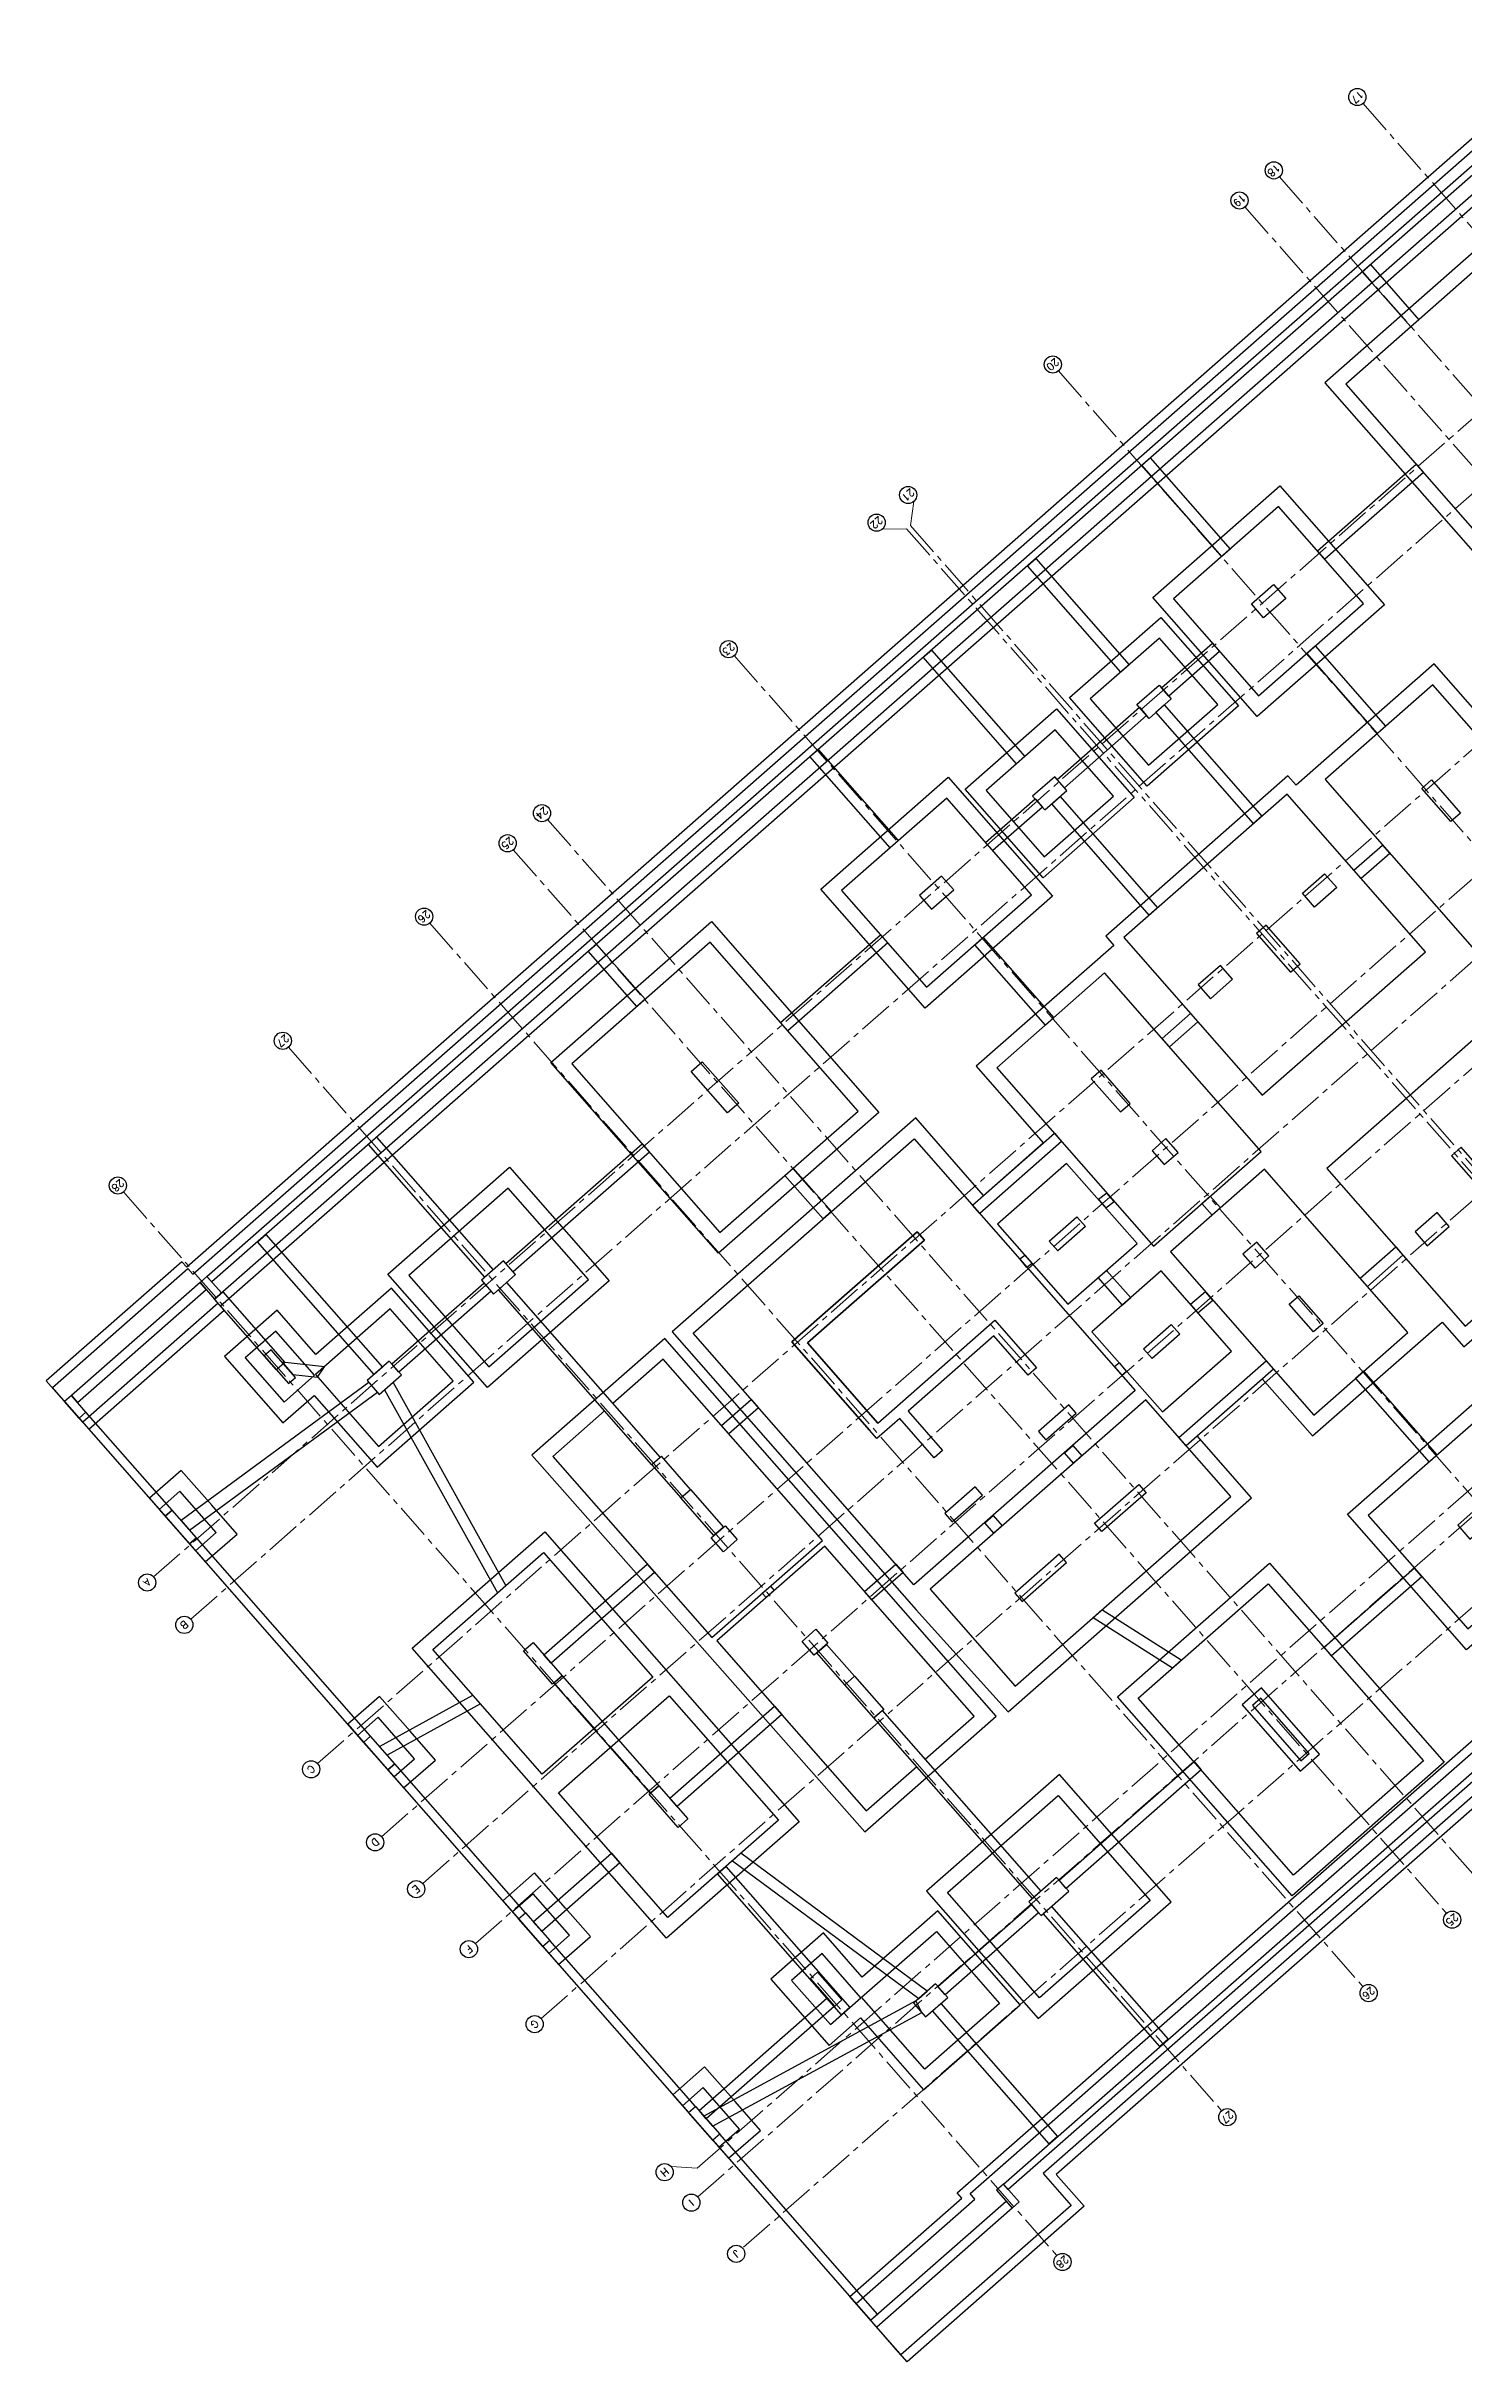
# Model space of a CAD drawing. Header units: metres. Extents: x 375832 to 375947, y 3316002 to 3316108.
# Drawn here: x 375831.6 to 375870.2, y 3316002.2 to 3316065.1 of the extents above; entities that cross this region are included whole.
import ezdxf
from ezdxf.enums import TextEntityAlignment as Align

# ---------------------------------------------------------------- set-up
doc = ezdxf.new("R2010")
doc.units = ezdxf.units.M
doc.linetypes.add('CENTER2', pattern=[28.575, 19.05, -3.175, 3.175, -3.175])
for name, color, linetype in [('Column', 4, 'Continuous'), ('PCFooting', 7, 'Continuous'), ('RCFooting', 5, 'Continuous'), ('S-GRID-CIRC', 3, 'Continuous'), ('S-GRID-CIRC-TEXT', 3, 'Continuous'), ('Semelle', 21, 'Continuous'), ('ShearWall', 15, 'Continuous'), ('Wall', 1, 'Continuous')]:
    doc.layers.add(name, color=color, linetype=linetype)
doc.layers.add('S-COLS-GRID', color=1, linetype='CENTER2', lineweight=0)
doc.styles.add('S-ROMANS', font='romans.shx', dxfattribs={"width": 0.75})

# ---------------------------------------------------------------- blocks, each defined once
blk = doc.blocks.new('S-GRID-CIRC')
at = {"layer": 'S-GRID-CIRC'}
blk.add_circle((0, 0), 0.35, dxfattribs=at)
at = {"layer": 'S-GRID-CIRC-TEXT', "color": 3, "style": 'S-ROMANS', "flags": 8}
blk.add_attdef('GRID-CIRC', text='', height=0.3, dxfattribs=at).set_placement((0, 0), align=Align.MIDDLE)

msp = doc.modelspace()

# ---------------------------------------------------------------- linework, layer by layer
at = {"layer": 'Column'}
for points in [[(375864.393, 3316049.931), (375864.995, 3316050.459), (375865.324, 3316050.083), (375864.723, 3316049.555)], [(375861.282, 3316047.199), (375861.883, 3316047.727), (375862.213, 3316047.351), (375861.612, 3316046.824)], [(375859.05, 3316045.24), (375858.448, 3316044.712), (375858.778, 3316044.337), (375859.38, 3316044.864)], [(375855.976, 3316042.542), (375855.375, 3316042.014), (375855.704, 3316041.638), (375856.306, 3316042.166)], [(375865.781, 3316042.074), (375866.382, 3316042.602), (375866.712, 3316042.226), (375866.111, 3316041.698)], [(375863.549, 3316040.115), (375862.948, 3316039.587), (375863.278, 3316039.211), (375863.879, 3316039.739)], [(375849.172, 3316037.234), (375849.472, 3316037.498), (375850.462, 3316036.371), (375850.161, 3316036.107)], [(375869.44, 3316033.404), (375868.839, 3316032.876), (375869.169, 3316032.5), (375869.77, 3316033.028)], [(375844.072, 3316032.092), (375843.471, 3316031.564), (375843.8, 3316031.189), (375844.402, 3316031.716)], [(375837.761, 3316029.678), (375837.573, 3316029.514), (375838.233, 3316028.762), (375838.421, 3316028.927)], [(375840.968, 3316029.368), (375840.367, 3316028.84), (375840.697, 3316028.464), (375841.298, 3316028.992)], [(375835.068, 3316025.319), (375834.88, 3316025.154), (375835.54, 3316024.402), (375835.728, 3316024.567)], [(375869.997, 3316024.91), (375870.327, 3316024.534), (375871.078, 3316025.194), (375870.748, 3316025.57)], [(375840.457, 3316019.179), (375840.27, 3316019.014), (375840.929, 3316018.263), (375841.117, 3316018.428)], [(375858.348, 3316014.684), (375858.678, 3316014.309), (375859.429, 3316014.968), (375859.1, 3316015.344)], [(375845.326, 3316013.633), (375845.138, 3316013.468), (375844.479, 3316014.22), (375844.666, 3316014.385)], [(375853.264, 3316012.018), (375853.076, 3316011.853), (375852.417, 3316012.604), (375852.605, 3316012.769)], [(375855.811, 3316012.458), (375855.21, 3316011.931), (375855.54, 3316011.555), (375856.141, 3316012.083)], [(375849.946, 3316008.37), (375849.758, 3316008.205), (375849.099, 3316008.957), (375849.286, 3316009.122)]]:
    msp.add_lwpolyline(points, close=True, dxfattribs=at)
at = {"layer": 'Column', "linetype": 'Continuous'}
for points in [[(375869.024, 3316044.921), (375869.287, 3316045.152), (375870.078, 3316044.25), (375869.815, 3316044.019)], [(375864.796, 3316041.21), (375864.533, 3316040.979), (375865.457, 3316039.927), (375865.72, 3316040.158)], [(375860.306, 3316037.268), (375860.043, 3316037.037), (375860.835, 3316036.135), (375861.098, 3316036.366)], [(375862.07, 3316035.41), (375861.694, 3316035.08), (375862.024, 3316034.705), (375862.4, 3316035.034)], [(375870.094, 3316035.175), (375869.831, 3316034.944), (375870.754, 3316033.892), (375871.017, 3316034.123)], [(375859.129, 3316032.363), (375858.898, 3316032.626), (375859.65, 3316033.286), (375859.881, 3316033.022)], [(375864.491, 3316031.894), (375864.867, 3316032.224), (375864.537, 3316032.599), (375864.162, 3316032.27)], [(375866.342, 3316030.392), (375866.079, 3316030.161), (375865.42, 3316030.912), (375865.683, 3316031.143)], [(375861.695, 3316029.439), (375861.464, 3316029.702), (375862.216, 3316030.362), (375862.447, 3316030.099)], [(375858.803, 3316027.233), (375859.629, 3316027.958), (375859.431, 3316028.184), (375858.605, 3316027.458)], [(375848.364, 3316026.785), (375848.101, 3316026.555), (375848.893, 3316025.653), (375849.156, 3316025.884)], [(375856.063, 3316025.227), (375856.261, 3316025.002), (375857.088, 3316025.727), (375856.89, 3316025.953)], [(375849.715, 3316024.565), (375850.091, 3316024.895), (375850.421, 3316024.519), (375850.045, 3316024.189)], [(375852.888, 3316021.708), (375852.512, 3316021.378), (375852.182, 3316021.754), (375852.558, 3316022.084)], [(375844.612, 3316021.495), (375844.875, 3316021.726), (375845.666, 3316020.824), (375845.403, 3316020.594)], [(375854.401, 3316019.909), (375854.138, 3316019.678), (375853.346, 3316020.58), (375853.609, 3316020.811)], [(375848.029, 3316017.602), (375848.292, 3316017.833), (375849.084, 3316016.932), (375848.821, 3316016.701)]]:
    msp.add_lwpolyline(points, close=True, dxfattribs=at)
at = {"layer": 'PCFooting'}
for points in [[(375859.846, 3316006.415), (375855.036, 3316002.193), (375853.486, 3316003.959), (375856.529, 3316006.631), (375856.397, 3316006.781), (375945.248, 3316084.775), (375942.18, 3316088.27), (375943.232, 3316089.194), (375947.223, 3316084.647), (375859.087, 3316007.279), (375859.846, 3316006.415)], [(375900.024, 3316088.588), (375835.464, 3316031.917), (375835.332, 3316032.067), (375831.649, 3316028.835), (375832.804, 3316027.519), (375836.486, 3316030.752), (375836.387, 3316030.865), (375900.947, 3316087.536), (375900.024, 3316088.588)], [(375871.186, 3316046.22), (375869.359, 3316048.302), (375865.61, 3316045.012), (375865.386, 3316045.267), (375860.433, 3316040.906), (375860.651, 3316040.658), (375856.91, 3316037.374), (375858.737, 3316035.292), (375857.116, 3316033.869), (375855.271, 3316035.972), (375848.658, 3316030.165)], [(375848.658, 3316030.165), (375855.287, 3316022.613), (375857.784, 3316019.845), (375864.397, 3316025.65), (375862.918, 3316027.334), (375864.689, 3316028.889), (375866.052, 3316027.336), (375869.572, 3316030.426), (375870.161, 3316029.755), (375875.197, 3316034.175)], [(375836.154, 3316025.446), (375835.316, 3316026.401), (375834.452, 3316025.642), (375835.969, 3316023.914), (375836.833, 3316024.672), (375836.147, 3316025.454)], [(375841.543, 3316019.306), (375840.705, 3316020.262), (375839.841, 3316019.503), (375841.358, 3316017.774), (375842.222, 3316018.533), (375841.536, 3316019.315)], [(375845.752, 3316014.512), (375844.914, 3316015.467), (375844.05, 3316014.708), (375845.567, 3316012.98), (375846.431, 3316013.738), (375845.745, 3316014.52)], [(375853.767, 3316011.528), (375855.482, 3316009.574), (375858.112, 3316011.883), (375855.869, 3316014.439), (375853.818, 3316012.638), (375852.763, 3316013.839), (375851.335, 3316012.586), (375852.918, 3316010.782), (375853.767, 3316011.528)], [(375850.372, 3316009.249), (375849.534, 3316010.204), (375848.67, 3316009.445), (375850.187, 3316007.717), (375851.051, 3316008.475), (375850.365, 3316009.257)]]:
    msp.add_lwpolyline(points, dxfattribs=at)
for points in [[(375870.941, 3316050.755), (375875.3, 3316054.582), (375870.748, 3316059.767), (375866.389, 3316055.941)], [(375868.006, 3316049.909), (375864.549, 3316046.874), (375861.712, 3316050.106), (375865.169, 3316053.14)], [(375864.043, 3316047.162), (375861.563, 3316044.985), (375859.452, 3316047.389), (375861.932, 3316049.566)], [(375861.21, 3316044.674), (375858.73, 3316042.497), (375856.618, 3316044.902), (375859.098, 3316047.079)], [(375858.987, 3316041.992), (375855.53, 3316038.957), (375852.693, 3316042.188), (375856.15, 3316045.223)], [(375854.272, 3316036.123), (375849.913, 3316032.297), (375845.361, 3316037.482), (375849.72, 3316041.308)], [(375846.942, 3316031.551), (375843.635, 3316028.649), (375840.93, 3316031.73), (375844.237, 3316034.632)], [(375837.919, 3316030.749), (375836.491, 3316029.495), (375838.075, 3316027.692), (375838.924, 3316028.437), (375840.639, 3316026.484), (375843.269, 3316028.793), (375841.026, 3316031.348), (375838.974, 3316029.547)], [(375872.041, 3316023.112), (375870.237, 3316021.528), (375867.005, 3316025.211), (375870.838, 3316028.575), (375871.398, 3316027.937), (375872.589, 3316028.983), (375873.942, 3316030.17), (375876.053, 3316027.765), (375873.509, 3316025.532), (375874.07, 3316024.893)], [(375853.89, 3316016.587), (375857.46, 3316019.721), (375848.451, 3316029.983), (375844.844, 3316026.817)], [(375852.108, 3316016.859), (375848.501, 3316013.692), (375841.587, 3316021.568), (375845.195, 3316024.735)], [(375864.884, 3316023.882), (375869.634, 3316018.471), (375865.501, 3316014.843), (375860.751, 3316020.254)], [(375859.175, 3316018.138), (375855.568, 3316014.972), (375858.602, 3316011.515), (375862.21, 3316014.681)]]:
    msp.add_lwpolyline(points, close=True, dxfattribs=at)
at = {"layer": 'RCFooting', "ltscale": 20}
for points in [[(375853.65, 3316003.771), (375856.882, 3316006.608), (375856.75, 3316006.758), (375945.6, 3316084.752), (375942.368, 3316088.435), (375943.044, 3316089.029), (375946.87, 3316084.67), (375858.734, 3316007.302), (375859.493, 3316006.438), (375854.871, 3316002.381), (375853.65, 3316003.771)], [(375831.814, 3316028.647), (375835.497, 3316031.879), (375835.628, 3316031.729), (375900.189, 3316088.4), (375900.783, 3316087.724), (375836.222, 3316031.053), (375836.321, 3316030.94), (375832.639, 3316027.707), (375831.814, 3316028.647)], [(375846.817, 3316028.017), (375845.408, 3316026.78), (375849.729, 3316021.858), (375852.736, 3316024.496), (375848.414, 3316029.419), (375847.043, 3316028.215)], [(375855.524, 3316018.553), (375856.858, 3316019.724), (375852.801, 3316024.346), (375849.87, 3316021.773), (375853.927, 3316017.151), (375855.299, 3316018.355)]]:
    msp.add_lwpolyline(points, dxfattribs=at)
at = {"layer": 'RCFooting'}
for points in [[(375870.711, 3316059.203), (375866.954, 3316055.904), (375870.978, 3316051.32), (375874.735, 3316054.618)], [(375865.132, 3316052.576), (375862.277, 3316050.069), (375864.585, 3316047.438), (375867.441, 3316049.945)], [(375861.895, 3316049.002), (375860.016, 3316047.353), (375861.599, 3316045.549), (375863.478, 3316047.198)], [(375859.062, 3316046.515), (375857.183, 3316044.866), (375858.766, 3316043.062), (375860.645, 3316044.711)], [(375856.113, 3316044.659), (375853.258, 3316042.152), (375855.567, 3316039.521), (375858.422, 3316042.028)], [(375865.361, 3316044.766), (375860.927, 3316040.873), (375864.687, 3316036.59), (375869.121, 3316040.482)], [(375849.684, 3316040.744), (375845.926, 3316037.445), (375849.95, 3316032.861), (375853.708, 3316036.16)], [(375870.872, 3316038.495), (375866.438, 3316034.603), (375870.198, 3316030.319), (375874.632, 3316034.212)], [(375859.372, 3316034.738), (375857.493, 3316033.089), (375859.406, 3316030.91), (375861.285, 3316032.559)], [(375844.2, 3316034.068), (375841.495, 3316031.693), (375843.672, 3316029.213), (375846.377, 3316031.588)], [(375861.938, 3316031.815), (375860.06, 3316030.166), (375861.973, 3316027.986), (375863.852, 3316029.636)], [(375840.989, 3316030.783), (375838.96, 3316029.002), (375840.675, 3316027.048), (375842.705, 3316028.83)], [(375838.112, 3316028.256), (375838.938, 3316028.982), (375837.883, 3316030.184), (375837.056, 3316029.459)], [(375861.524, 3316028.317), (375855.662, 3316023.172), (375857.971, 3316020.541), (375863.832, 3316025.687)], [(375835.279, 3316025.836), (375834.715, 3316025.342), (375835.705, 3316024.214), (375836.269, 3316024.709)], [(375848.126, 3316020.788), (375845.12, 3316018.15), (375842.152, 3316021.531), (375845.158, 3316024.17)], [(375851.544, 3316016.896), (375848.538, 3316014.257), (375845.569, 3316017.639), (375848.575, 3316020.277)], [(375840.668, 3316019.697), (375840.105, 3316019.202), (375841.094, 3316018.075), (375841.658, 3316018.57)], [(375861.645, 3316014.718), (375858.639, 3316012.079), (375856.132, 3316014.935), (375859.138, 3316017.574)], [(375844.877, 3316014.902), (375844.314, 3316014.408), (375845.303, 3316013.28), (375845.867, 3316013.775)], [(375857.548, 3316011.92), (375855.519, 3316010.139), (375853.803, 3316012.093), (375855.833, 3316013.874)], [(375852.726, 3316013.275), (375851.899, 3316012.549), (375852.955, 3316011.347), (375853.782, 3316012.073)], [(375849.497, 3316009.639), (375848.934, 3316009.144), (375849.923, 3316008.017), (375850.487, 3316008.512)]]:
    msp.add_lwpolyline(points, close=True, dxfattribs=at)
at = {"layer": 'RCFooting', "ltscale": 20}
for points in [[(375869.322, 3316047.738), (375866.392, 3316045.165), (375870.647, 3316040.317), (375873.578, 3316042.89)], [(375860.405, 3316039.91), (375857.474, 3316037.337), (375861.729, 3316032.49), (375864.66, 3316035.062)], [(375864.752, 3316034.577), (375862.197, 3316032.334), (375866.089, 3316027.9), (375868.644, 3316030.143)], [(375870.801, 3316028.011), (375867.569, 3316025.174), (375870.274, 3316022.093), (375873.506, 3316024.93)], [(375869.07, 3316018.508), (375865.537, 3316015.408), (375861.315, 3316020.217), (375864.848, 3316023.318)]]:
    msp.add_lwpolyline(points, close=True, dxfattribs=at)
msp.add_lwpolyline([(375861.234, 3316028.565), (375855.225, 3316023.291), (375849.222, 3316030.129), (375855.234, 3316035.407), (375861.234, 3316028.572, -0.414214)], format="xyb", close=True, dxfattribs=at)
at = {"layer": 'S-COLS-GRID', "lineweight": 0, "ltscale": 0.05}
for p, q in [((375834.566, 3316023.508), (375929.796, 3316107.104)), ((375835.575, 3316022.358), (375930.806, 3316105.954)), ((375839.019, 3316018.436), (375934.249, 3316102.031)), ((375840.761, 3316016.452), (375935.991, 3316100.047)), ((375841.876, 3316015.181), (375937.106, 3316098.777)), ((375843.307, 3316013.551), (375938.537, 3316097.146)), ((375845.095, 3316011.514), (375940.325, 3316095.109)), ((375849.33, 3316007.447), (375943.809, 3316090.383)), ((375849.35, 3316006.667), (375944.58, 3316090.262)), ((375945.801, 3316088.872), (375850.57, 3316005.276)), ((375867.425, 3316063.522), (375892.78, 3316034.638)), ((375865.155, 3316061.53), (375890.51, 3316032.646)), ((375864.223, 3316060.712), (375889.578, 3316031.828)), ((375859.151, 3316056.259), (375884.506, 3316027.375)), ((375855.129, 3316052.064), (375879.824, 3316023.931)), ((375855.024, 3316051.971), (375879.719, 3316023.839)), ((375850.343, 3316048.527), (375875.698, 3316019.643)), ((375845.27, 3316044.074), (375870.625, 3316015.19)), ((375844.338, 3316043.256), (375869.693, 3316014.372)), ((375842.068, 3316041.264), (375867.423, 3316012.38)), ((375838.228, 3316037.893), (375863.583, 3316009.009)), ((375833.749, 3316033.961), (375859.104, 3316005.077)), ((375848.624, 3316007.493), (375849.33, 3316007.447))]:
    msp.add_line(p, q, dxfattribs=at)
at = {"layer": 'S-GRID-CIRC', "lineweight": 0, "ltscale": 0.05}
for p, q in [((375855.129, 3316052.064), (375855.221, 3316052.717)), ((375855.024, 3316051.971), (375854.364, 3316051.964))]:
    msp.add_line(p, q, dxfattribs=at)
at = {"layer": 'Semelle'}
for points in [[(375868.945, 3316057.652), (375868.72, 3316057.454), (375867.402, 3316058.955), (375867.628, 3316059.153)], [(375863.817, 3316051.421), (375863.592, 3316051.223), (375861.417, 3316053.701), (375861.642, 3316053.899)], [(375869.065, 3316053.499), (375866.386, 3316051.148), (375866.188, 3316051.373), (375868.867, 3316053.725)], [(375861.068, 3316048.276), (375860.843, 3316048.078), (375858.305, 3316050.969), (375858.531, 3316051.167)], [(375858.235, 3316045.789), (375858.01, 3316045.591), (375855.472, 3316048.482), (375855.697, 3316048.68)], [(375863.53, 3316048.641), (375862.147, 3316047.427), (375861.949, 3316047.652), (375863.332, 3316048.866)], [(375868.039, 3316046.611), (375867.814, 3316046.413), (375865.901, 3316048.593), (375866.126, 3316048.791)], [(375861.546, 3316046.899), (375859.314, 3316044.94), (375859.116, 3316045.165), (375861.348, 3316047.124)], [(375864.677, 3316044.165), (375864.451, 3316043.968), (375861.799, 3316046.989), (375862.025, 3316047.187)], [(375854.798, 3316043.504), (375854.573, 3316043.306), (375852.398, 3316045.784), (375852.623, 3316045.982)], [(375858.712, 3316044.412), (375857.367, 3316043.231), (375857.169, 3316043.456), (375858.514, 3316044.637)], [(375861.844, 3316041.678), (375861.618, 3316041.48), (375858.966, 3316044.502), (375859.192, 3316044.699)], [(375868.153, 3316043.158), (375867.373, 3316042.473), (375867.175, 3316042.699), (375867.955, 3316043.384)], [(375854.511, 3316040.724), (375851.795, 3316038.339), (375851.597, 3316038.565), (375854.313, 3316040.949)], [(375859.02, 3316038.694), (375858.795, 3316038.496), (375856.882, 3316040.676), (375857.107, 3316040.874)], [(375847.918, 3316039.194), (375847.692, 3316038.996), (375846.375, 3316040.497), (375846.6, 3316040.695)], [(375862.939, 3316038.581), (375862.166, 3316037.903), (375861.969, 3316038.129), (375862.741, 3316038.807)], [(375843.79, 3316031.845), (375843.565, 3316031.647), (375840.4, 3316035.252), (375840.625, 3316035.45)], [(375848.037, 3316035.041), (375844.336, 3316031.792), (375844.138, 3316032.017), (375847.839, 3316035.266)], [(375859.236, 3316035.33), (375857.014, 3316033.38), (375856.816, 3316033.605), (375859.038, 3316035.556)], [(375852.979, 3316033.428), (375852.754, 3316033.23), (375851.716, 3316034.411), (375851.942, 3316034.609)], [(375860.466, 3316033.929), (375860.236, 3316033.755), (375860.434, 3316033.529), (375860.664, 3316033.703)], [(375863.556, 3316033.528), (375863.33, 3316033.33), (375863.05, 3316033.649), (375863.276, 3316033.847)], [(375840.78, 3316029.203), (375840.555, 3316029.005), (375837.39, 3316032.61), (375837.615, 3316032.808)], [(375868.51, 3316032.243), (375867.545, 3316031.396), (375867.347, 3316031.621), (375868.312, 3316032.468)], [(375843.734, 3316031.264), (375841.232, 3316029.067), (375841.034, 3316029.293), (375843.537, 3316031.489)], [(375848.327, 3316026.752), (375848.101, 3316026.555), (375843.932, 3316031.304), (375844.157, 3316031.502)], [(375861.112, 3316031.089), (375860.886, 3316030.891), (375860.233, 3316031.635), (375860.459, 3316031.833)], [(375838.132, 3316029.332), (375837.906, 3316029.134), (375836.221, 3316031.054), (375836.447, 3316031.252)], [(375863.149, 3316031.25), (375862.735, 3316030.908), (375862.933, 3316030.683), (375863.347, 3316031.024)], [(375839.204, 3316029.216), (375838.059, 3316029.339), (375838.351, 3316029.006), (375839.02, 3316028.934)], [(375864.99, 3316029.153), (375862.618, 3316027.071), (375862.42, 3316027.296), (375864.792, 3316029.378)], [(375869.219, 3316026.622), (375869.444, 3316026.82), (375867.448, 3316029.094), (375867.223, 3316028.896)], [(375840.415, 3316028.785), (375835.312, 3316025.041), (375835.544, 3316024.777), (375840.647, 3316028.521)], [(375841.072, 3316028.794), (375840.841, 3316028.591), (375843.906, 3316023.071), (375844.137, 3316023.274)], [(375851.001, 3316028.102), (375850.193, 3316027.393), (375849.995, 3316027.618), (375850.803, 3316028.328)], [(375832.728, 3316027.985), (375832.54, 3316027.82), (375834.88, 3316025.154), (375835.068, 3316025.319)], [(375859.787, 3316026.793), (375859.562, 3316026.595), (375859.313, 3316026.879), (375859.539, 3316027.077)], [(375857.623, 3316024.893), (375857.398, 3316024.695), (375857.149, 3316024.979), (375857.374, 3316025.177)], [(375835.728, 3316024.567), (375835.54, 3316024.402), (375840.27, 3316019.014), (375840.457, 3316019.179)], [(375848.177, 3316023.627), (375845.37, 3316021.163), (375845.172, 3316021.388), (375847.979, 3316023.852)], [(375854.927, 3316023.631), (375854.081, 3316022.888), (375853.883, 3316023.114), (375854.729, 3316023.856)], [(375851.429, 3316023.142), (375851.204, 3316022.944), (375851.101, 3316023.062), (375851.326, 3316023.259)], [(375866.563, 3316021.364), (375869.02, 3316023.521), (375868.822, 3316023.747), (375866.365, 3316021.589)], [(375860.326, 3316022.609), (375860.091, 3316022.403), (375862.252, 3316021.04), (375862.487, 3316021.246)], [(375848.292, 3316017.833), (375848.067, 3316017.635), (375845.441, 3316020.627), (375845.666, 3316020.824)], [(375843.241, 3316020.291), (375843.444, 3316020.059), (375840.908, 3316018.666), (375840.705, 3316018.897)], [(375851.631, 3316019.767), (375848.787, 3316017.27), (375848.589, 3316017.495), (375851.433, 3316019.992)], [(375858.671, 3316014.968), (375858.446, 3316014.77), (375854.138, 3316019.678), (375854.363, 3316019.876)], [(375841.117, 3316018.428), (375840.929, 3316018.263), (375844.478, 3316014.22), (375844.666, 3316014.385)], [(375863.031, 3316018.263), (375859.363, 3316015.044), (375859.165, 3316015.269), (375862.833, 3316018.489)], [(375847.235, 3316015.741), (375845.112, 3316013.877), (375844.881, 3316014.14), (375847.004, 3316016.004)], [(375853.481, 3316011.809), (375853.255, 3316011.611), (375849.89, 3316015.444), (375850.116, 3316015.642)], [(375850.524, 3316016), (375850.293, 3316015.797), (375855.355, 3316012.057), (375855.585, 3316012.26)], [(375858.612, 3316014.384), (375856.075, 3316012.158), (375855.877, 3316012.383), (375858.414, 3316014.61)], [(375862.132, 3316010.95), (375861.907, 3316010.752), (375858.738, 3316014.361), (375858.964, 3316014.559)], [(375845.326, 3316013.633), (375845.138, 3316013.468), (375849.099, 3316008.957), (375849.286, 3316009.122)], [(375853.058, 3316011.836), (375849.582, 3316008.785), (375849.384, 3316009.011), (375852.86, 3316012.062)], [(375855.277, 3316011.989), (375849.517, 3316008.859), (375849.753, 3316008.59), (375855.434, 3316011.676)], [(375859.122, 3316008.308), (375858.897, 3316008.11), (375855.728, 3316011.72), (375855.953, 3316011.918)], [(375849.946, 3316008.37), (375849.758, 3316008.205), (375854.046, 3316003.32), (375854.234, 3316003.485)]]:
    msp.add_lwpolyline(points, close=True, dxfattribs=at)
for points in [[(375858.237, 3316032.242), (375858.434, 3316032.017), (375858.292, 3316031.907), (375858.1, 3316032.142), (375858.237, 3316032.242)], [(375860.805, 3316029.317), (375860.675, 3316029.209), (375860.873, 3316028.984), (375861.003, 3316029.091), (375860.805, 3316029.317)]]:
    msp.add_lwpolyline(points, dxfattribs=at)
at = {"layer": 'ShearWall'}
for points in [[(375858.554, 3316029.184), (375858.329, 3316028.986), (375857.392, 3316030.053), (375855.062, 3316028.008), (375855.999, 3316026.941), (375855.774, 3316026.743), (375854.837, 3316027.81), (375854.213, 3316027.262), (375854.015, 3316027.488), (375851.904, 3316029.893), (375852.881, 3316030.75), (375855.308, 3316032.881), (375855.506, 3316032.656), (375853.079, 3316030.525), (375852.327, 3316029.865), (375854.241, 3316027.686), (375857.419, 3316030.476)], [(375850.053, 3316024.862), (375849.79, 3316024.631), (375848.893, 3316025.653), (375849.156, 3316025.884)], [(375861.332, 3316026.02), (375861.529, 3316025.794), (375860.327, 3316024.739), (375860.129, 3316024.964)], [(375859.365, 3316023.894), (375859.167, 3316024.12), (375857.965, 3316023.064), (375858.163, 3316022.839)], [(375853.609, 3316020.811), (375853.346, 3316020.58), (375852.587, 3316021.444), (375852.85, 3316021.675)], [(375864.664, 3316020.495), (375864.138, 3316020.034), (375865.721, 3316018.23), (375866.247, 3316018.692)], [(375864.646, 3316020.213), (375864.42, 3316020.015), (375865.739, 3316018.512), (375865.965, 3316018.71)]]:
    msp.add_lwpolyline(points, close=True, dxfattribs=at)
for points in [[(375853.079, 3316030.525), (375855.506, 3316032.656), (375855.308, 3316032.881), (375852.881, 3316030.75)], [(375852.881, 3316030.75), (375851.904, 3316029.893), (375854.015, 3316027.488), (375854.039, 3316027.46)], [(375854.241, 3316027.686), (375852.327, 3316029.865), (375853.079, 3316030.525)], [(375854.213, 3316027.262), (375854.015, 3316027.488), (375854.039, 3316027.46)]]:
    msp.add_lwpolyline(points, dxfattribs=at)
at = {"layer": 'Wall'}
for p, q in [((375832.54, 3316027.82), (375832.144, 3316028.271)), ((375832.728, 3316027.985), (375832.54, 3316027.82))]:
    msp.add_line(p, q, dxfattribs=at)
msp.add_lwpolyline([(375836.014, 3316031.669), (375900.387, 3316088.175), (375900.519, 3316088.024), (375836.146, 3316031.518), (375836.014, 3316031.668)], dxfattribs=at)
for points in [[(375946.447, 3316084.697), (375857.785, 3316006.868), (375857.653, 3316007.018), (375946.315, 3316084.848)], [(375835.991, 3316031.316), (375835.826, 3316031.504), (375832.332, 3316028.436), (375832.497, 3316028.248)], [(375836.014, 3316031.668), (375835.826, 3316031.504), (375836.222, 3316031.053), (375836.41, 3316031.218)], [(375832.54, 3316027.82), (375832.728, 3316027.985), (375832.332, 3316028.436), (375832.144, 3316028.271)], [(375857.894, 3316006.365), (375858.082, 3316006.53), (375857.653, 3316007.018), (375857.465, 3316006.853)], [(375857.729, 3316006.553), (375857.894, 3316006.365), (375854.211, 3316003.132), (375854.046, 3316003.32)]]:
    msp.add_lwpolyline(points, close=True, dxfattribs=at)

# ---------------------------------------------------------------- block references
at = {"layer": 'S-GRID-CIRC', "ltscale": 20}
ref = msp.add_blockref('S-GRID-CIRC', (375867.271, 3316063.698), dxfattribs=dict(at, xscale=0.667, yscale=0.667, zscale=0.667, rotation=221.2773399798499))
ref.add_attrib('GRID-CIRC', '17', dxfattribs={"layer": 'S-GRID-CIRC-TEXT', "color": 3, "height": 0.2001, "rotation": 221.27734, "style": 'S-ROMANS'}).set_placement((375867.271, 3316063.698), align=Align.MIDDLE)
ref = msp.add_blockref('S-GRID-CIRC', (375865.001, 3316061.706), dxfattribs=dict(at, xscale=0.667, yscale=0.667, zscale=0.667, rotation=221.2773399798499))
ref.add_attrib('GRID-CIRC', '18', dxfattribs={"layer": 'S-GRID-CIRC-TEXT', "color": 3, "height": 0.2001, "rotation": 221.27734, "style": 'S-ROMANS'}).set_placement((375865.001, 3316061.706), align=Align.MIDDLE)
ref = msp.add_blockref('S-GRID-CIRC', (375864.069, 3316060.888), dxfattribs=dict(at, xscale=0.667, yscale=0.667, zscale=0.667, rotation=221.2773399798499))
ref.add_attrib('GRID-CIRC', '19', dxfattribs={"layer": 'S-GRID-CIRC-TEXT', "color": 3, "height": 0.2001, "rotation": 221.27734, "style": 'S-ROMANS'}).set_placement((375864.069, 3316060.888), align=Align.MIDDLE)
ref = msp.add_blockref('S-GRID-CIRC', (375858.996, 3316056.435), dxfattribs=dict(at, xscale=0.667, yscale=0.667, zscale=0.667, rotation=221.2773399798499))
ref.add_attrib('GRID-CIRC', '20', dxfattribs={"layer": 'S-GRID-CIRC-TEXT', "color": 3, "height": 0.2001, "rotation": 221.27734, "style": 'S-ROMANS'}).set_placement((375858.996, 3316056.435), align=Align.MIDDLE)
ref = msp.add_blockref('S-GRID-CIRC', (375855.067, 3316052.892), dxfattribs=dict(at, xscale=0.667, yscale=0.667, zscale=0.667, rotation=221.2773399798499))
ref.add_attrib('GRID-CIRC', '21', dxfattribs={"layer": 'S-GRID-CIRC-TEXT', "color": 3, "height": 0.2001, "rotation": 221.27734, "style": 'S-ROMANS'}).set_placement((375855.067, 3316052.892), align=Align.MIDDLE)
ref = msp.add_blockref('S-GRID-CIRC', (375854.21, 3316052.14), dxfattribs=dict(at, xscale=0.667, yscale=0.667, zscale=0.667, rotation=221.2773399798499))
ref.add_attrib('GRID-CIRC', '22', dxfattribs={"layer": 'S-GRID-CIRC-TEXT', "color": 3, "height": 0.2001, "rotation": 221.27734, "style": 'S-ROMANS'}).set_placement((375854.21, 3316052.14), align=Align.MIDDLE)
ref = msp.add_blockref('S-GRID-CIRC', (375850.189, 3316048.703), dxfattribs=dict(at, xscale=0.667, yscale=0.667, zscale=0.667, rotation=221.2773399798499))
ref.add_attrib('GRID-CIRC', '23', dxfattribs={"layer": 'S-GRID-CIRC-TEXT', "color": 3, "height": 0.2001, "rotation": 221.27734, "style": 'S-ROMANS'}).set_placement((375850.189, 3316048.703), align=Align.MIDDLE)
ref = msp.add_blockref('S-GRID-CIRC', (375845.116, 3316044.25), dxfattribs=dict(at, xscale=0.667, yscale=0.667, zscale=0.667, rotation=221.2773399798499))
ref.add_attrib('GRID-CIRC', '24', dxfattribs={"layer": 'S-GRID-CIRC-TEXT', "color": 3, "height": 0.2001, "rotation": 221.27734, "style": 'S-ROMANS'}).set_placement((375845.116, 3316044.25), align=Align.MIDDLE)
ref = msp.add_blockref('S-GRID-CIRC', (375844.184, 3316043.432), dxfattribs=dict(at, xscale=0.667, yscale=0.667, zscale=0.667, rotation=221.2773399798499))
ref.add_attrib('GRID-CIRC', '25', dxfattribs={"layer": 'S-GRID-CIRC-TEXT', "color": 3, "height": 0.2001, "rotation": 221.27734, "style": 'S-ROMANS'}).set_placement((375844.184, 3316043.432), align=Align.MIDDLE)
ref = msp.add_blockref('S-GRID-CIRC', (375841.914, 3316041.439), dxfattribs=dict(at, xscale=0.667, yscale=0.667, zscale=0.667, rotation=221.2773399798499))
ref.add_attrib('GRID-CIRC', '26', dxfattribs={"layer": 'S-GRID-CIRC-TEXT', "color": 3, "height": 0.2001, "rotation": 221.27734, "style": 'S-ROMANS'}).set_placement((375841.914, 3316041.439), align=Align.MIDDLE)
ref = msp.add_blockref('S-GRID-CIRC', (375838.074, 3316038.068), dxfattribs=dict(at, xscale=0.667, yscale=0.667, zscale=0.667, rotation=221.2773399798499))
ref.add_attrib('GRID-CIRC', '27', dxfattribs={"layer": 'S-GRID-CIRC-TEXT', "color": 3, "height": 0.2001, "rotation": 221.27734, "style": 'S-ROMANS'}).set_placement((375838.074, 3316038.068), align=Align.MIDDLE)
ref = msp.add_blockref('S-GRID-CIRC', (375833.595, 3316034.137), dxfattribs=dict(at, xscale=0.667, yscale=0.667, zscale=0.667, rotation=221.2773399798499))
ref.add_attrib('GRID-CIRC', '28', dxfattribs={"layer": 'S-GRID-CIRC-TEXT', "color": 3, "height": 0.2001, "rotation": 221.27734, "style": 'S-ROMANS'}).set_placement((375833.595, 3316034.137), align=Align.MIDDLE)
at = {"layer": 'S-GRID-CIRC'}
ref = msp.add_blockref('S-GRID-CIRC', (375834.391, 3316023.354), dxfattribs=dict(at, xscale=0.667, yscale=0.667, zscale=0.667, rotation=221.2773399798499))
ref.add_attrib('GRID-CIRC', 'A', dxfattribs={"layer": 'S-GRID-CIRC-TEXT', "color": 3, "height": 0.2, "rotation": 221.27734, "style": 'S-ROMANS'}).set_placement((375834.391, 3316023.354), align=Align.MIDDLE)
ref = msp.add_blockref('S-GRID-CIRC', (375835.4, 3316022.204), dxfattribs=dict(at, xscale=0.667, yscale=0.667, zscale=0.667, rotation=221.2773399798499))
ref.add_attrib('GRID-CIRC', 'B', dxfattribs={"layer": 'S-GRID-CIRC-TEXT', "color": 3, "height": 0.2, "rotation": 221.27734, "style": 'S-ROMANS'}).set_placement((375835.4, 3316022.204), align=Align.MIDDLE)
ref = msp.add_blockref('S-GRID-CIRC', (375838.844, 3316018.282), dxfattribs=dict(at, xscale=0.667, yscale=0.667, zscale=0.667, rotation=221.2773399798499))
ref.add_attrib('GRID-CIRC', 'C', dxfattribs={"layer": 'S-GRID-CIRC-TEXT', "color": 3, "height": 0.2, "rotation": 221.27734, "style": 'S-ROMANS'}).set_placement((375838.844, 3316018.282), align=Align.MIDDLE)
ref = msp.add_blockref('S-GRID-CIRC', (375840.585, 3316016.297), dxfattribs=dict(at, xscale=0.667, yscale=0.667, zscale=0.667, rotation=221.2773399798499))
ref.add_attrib('GRID-CIRC', 'D', dxfattribs={"layer": 'S-GRID-CIRC-TEXT', "color": 3, "height": 0.2, "rotation": 221.27734, "style": 'S-ROMANS'}).set_placement((375840.585, 3316016.297), align=Align.MIDDLE)
ref = msp.add_blockref('S-GRID-CIRC', (375841.7, 3316015.027), dxfattribs=dict(at, xscale=0.667, yscale=0.667, zscale=0.667, rotation=221.2773399798499))
ref.add_attrib('GRID-CIRC', 'E', dxfattribs={"layer": 'S-GRID-CIRC-TEXT', "color": 3, "height": 0.2, "rotation": 221.27734, "style": 'S-ROMANS'}).set_placement((375841.7, 3316015.027), align=Align.MIDDLE)
at = {"layer": 'S-GRID-CIRC', "ltscale": 20}
ref = msp.add_blockref('S-GRID-CIRC', (375869.847, 3316014.197), dxfattribs=dict(at, xscale=0.667, yscale=0.667, zscale=0.667, rotation=221.2773399798499))
ref.add_attrib('GRID-CIRC', '25', dxfattribs={"layer": 'S-GRID-CIRC-TEXT', "color": 3, "height": 0.2001, "rotation": 221.27734, "style": 'S-ROMANS'}).set_placement((375869.847, 3316014.197), align=Align.MIDDLE)
at = {"layer": 'S-GRID-CIRC'}
ref = msp.add_blockref('S-GRID-CIRC', (375843.132, 3316013.397), dxfattribs=dict(at, xscale=0.667, yscale=0.667, zscale=0.667, rotation=221.2773399798499))
ref.add_attrib('GRID-CIRC', 'F', dxfattribs={"layer": 'S-GRID-CIRC-TEXT', "color": 3, "height": 0.2, "rotation": 221.27734, "style": 'S-ROMANS'}).set_placement((375843.132, 3316013.397), align=Align.MIDDLE)
at = {"layer": 'S-GRID-CIRC', "ltscale": 20}
ref = msp.add_blockref('S-GRID-CIRC', (375867.577, 3316012.204), dxfattribs=dict(at, xscale=0.667, yscale=0.667, zscale=0.667, rotation=221.2773399798499))
ref.add_attrib('GRID-CIRC', '26', dxfattribs={"layer": 'S-GRID-CIRC-TEXT', "color": 3, "height": 0.2001, "rotation": 221.27734, "style": 'S-ROMANS'}).set_placement((375867.577, 3316012.204), align=Align.MIDDLE)
at = {"layer": 'S-GRID-CIRC'}
ref = msp.add_blockref('S-GRID-CIRC', (375844.919, 3316011.36), dxfattribs=dict(at, xscale=0.667, yscale=0.667, zscale=0.667, rotation=221.2773399798499))
ref.add_attrib('GRID-CIRC', 'G', dxfattribs={"layer": 'S-GRID-CIRC-TEXT', "color": 3, "height": 0.2, "rotation": 221.27734, "style": 'S-ROMANS'}).set_placement((375844.919, 3316011.36), align=Align.MIDDLE)
at = {"layer": 'S-GRID-CIRC', "ltscale": 20}
ref = msp.add_blockref('S-GRID-CIRC', (375863.737, 3316008.833), dxfattribs=dict(at, xscale=0.667, yscale=0.667, zscale=0.667, rotation=221.2773399798499))
ref.add_attrib('GRID-CIRC', '27', dxfattribs={"layer": 'S-GRID-CIRC-TEXT', "color": 3, "height": 0.2001, "rotation": 221.27734, "style": 'S-ROMANS'}).set_placement((375863.737, 3316008.833), align=Align.MIDDLE)
at = {"layer": 'S-GRID-CIRC'}
ref = msp.add_blockref('S-GRID-CIRC', (375848.449, 3316007.339), dxfattribs=dict(at, xscale=0.667, yscale=0.667, zscale=0.667, rotation=221.2773399798499))
ref.add_attrib('GRID-CIRC', 'H', dxfattribs={"layer": 'S-GRID-CIRC-TEXT', "color": 3, "height": 0.2, "rotation": 221.27734, "style": 'S-ROMANS'}).set_placement((375848.449, 3316007.339), align=Align.MIDDLE)
ref = msp.add_blockref('S-GRID-CIRC', (375849.175, 3316006.513), dxfattribs=dict(at, xscale=0.667, yscale=0.667, zscale=0.667, rotation=221.2773399798499))
ref.add_attrib('GRID-CIRC', 'I', dxfattribs={"layer": 'S-GRID-CIRC-TEXT', "color": 3, "height": 0.2, "rotation": 221.27734, "style": 'S-ROMANS'}).set_placement((375849.175, 3316006.513), align=Align.MIDDLE)
ref = msp.add_blockref('S-GRID-CIRC', (375850.395, 3316005.122), dxfattribs=dict(at, xscale=0.667, yscale=0.667, zscale=0.667, rotation=221.2773399798499))
ref.add_attrib('GRID-CIRC', 'J', dxfattribs={"layer": 'S-GRID-CIRC-TEXT', "color": 3, "height": 0.2, "rotation": 221.27734, "style": 'S-ROMANS'}).set_placement((375850.395, 3316005.122), align=Align.MIDDLE)
at = {"layer": 'S-GRID-CIRC', "ltscale": 20}
ref = msp.add_blockref('S-GRID-CIRC', (375859.258, 3316004.902), dxfattribs=dict(at, xscale=0.667, yscale=0.667, zscale=0.667, rotation=221.2773399798499))
ref.add_attrib('GRID-CIRC', '28', dxfattribs={"layer": 'S-GRID-CIRC-TEXT', "color": 3, "height": 0.2001, "rotation": 221.27734, "style": 'S-ROMANS'}).set_placement((375859.258, 3316004.902), align=Align.MIDDLE)

doc.saveas('drawing.dxf')
